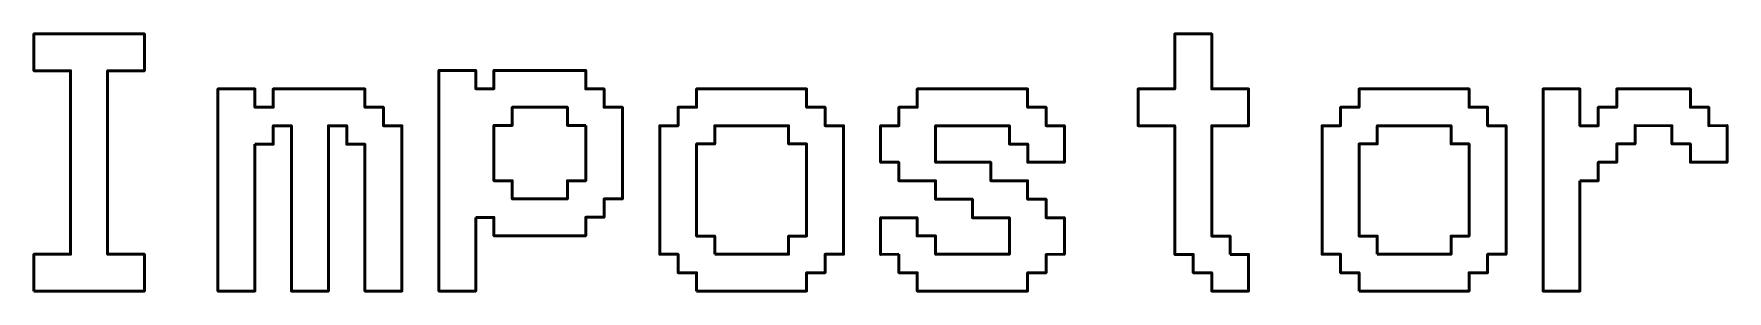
# Model space of a CAD drawing. Header units: inches. Extents: x 0.84 to 5.12, y 2.81 to 3.46.
import ezdxf

# ---------------------------------------------------------------- set-up
doc = ezdxf.new("R2010")
doc.units = ezdxf.units.IN
doc.header["$MEASUREMENT"] = 0
doc.layers.add('Layer 1', color=7, linetype='Continuous')

msp = doc.modelspace()

# ---------------------------------------------------------------- linework, layer by layer
at = {"layer": 'Layer 1', "color": 12, "lineweight": 53}
for points, knots in [([(0.8372, 2.8134), (0.8372, 2.8134), (0.8372, 2.9069), (0.8372, 2.9069), (0.8372, 2.9069), (0.8372, 2.9069), (0.9303, 2.9069), (0.9303, 2.9069), (0.9303, 2.9069), (0.9303, 2.9069), (0.9303, 3.3714), (0.9303, 3.3714), (0.9303, 3.3714), (0.9303, 3.3714), (0.8372, 3.3714), (0.8372, 3.3714), (0.8372, 3.3714), (0.8372, 3.3714), (0.8372, 3.4649), (0.8372, 3.4649), (0.8372, 3.4649), (0.8372, 3.4649), (1.1169, 3.4649), (1.1169, 3.4649), (1.1169, 3.4649), (1.1169, 3.4649), (1.1169, 3.3714), (1.1169, 3.3714), (1.1169, 3.3714), (1.1169, 3.3714), (1.0238, 3.3714), (1.0238, 3.3714), (1.0238, 3.3714), (1.0238, 3.3714), (1.0238, 2.9069), (1.0238, 2.9069), (1.0238, 2.9069), (1.0238, 2.9069), (1.1169, 2.9069), (1.1169, 2.9069), (1.1169, 2.9069), (1.1169, 2.9069), (1.1169, 2.8134), (1.1169, 2.8134), (1.1169, 2.8134), (1.1169, 2.8134), (0.8372, 2.8134), (0.8372, 2.8134)], [0, 0, 0, 0, 0.076923, 0.076923, 0.076923, 0.076923, 0.153846, 0.153846, 0.153846, 0.153846, 0.230769, 0.230769, 0.230769, 0.230769, 0.307692, 0.307692, 0.307692, 0.307692, 0.384615, 0.384615, 0.384615, 0.384615, 0.461538, 0.461538, 0.461538, 0.461538, 0.538462, 0.538462, 0.538462, 0.538462, 0.615385, 0.615385, 0.615385, 0.615385, 0.692308, 0.692308, 0.692308, 0.692308, 0.769231, 0.769231, 0.769231, 0.769231, 0.846154, 0.846154, 0.846154, 0.846154, 1, 1, 1, 1]), ([(3.865, 2.9064), (3.865, 2.9064), (3.9115, 2.9064), (3.9115, 2.9064), (3.9115, 2.9064), (3.9115, 2.9064), (3.9115, 2.8134), (3.9115, 2.8134), (3.9115, 2.8134), (3.9115, 2.8134), (3.8184, 2.8134), (3.8184, 2.8134), (3.8184, 2.8134), (3.8184, 2.8134), (3.8184, 2.86), (3.8184, 2.86), (3.8184, 2.86), (3.8184, 2.86), (3.7716, 2.86), (3.7716, 2.86), (3.7716, 2.86), (3.7716, 2.86), (3.7716, 2.9064), (3.7716, 2.9064), (3.7716, 2.9064), (3.7716, 2.9064), (3.7249, 2.9064), (3.7249, 2.9064), (3.7249, 2.9064), (3.7249, 2.9064), (3.7249, 3.2321), (3.7249, 3.2321), (3.7249, 3.2321), (3.7249, 3.2321), (3.6318, 3.2321), (3.6318, 3.2321), (3.6318, 3.2321), (3.6318, 3.2321), (3.6318, 3.3256), (3.6318, 3.3256), (3.6318, 3.3256), (3.6318, 3.3256), (3.7249, 3.3256), (3.7249, 3.3256), (3.7249, 3.3256), (3.7249, 3.3256), (3.7249, 3.4649), (3.7249, 3.4649), (3.7249, 3.4649), (3.7249, 3.4649), (3.8184, 3.4649), (3.8184, 3.4649), (3.8184, 3.4649), (3.8184, 3.4649), (3.8184, 3.3256), (3.8184, 3.3256), (3.8184, 3.3256), (3.8184, 3.3256), (3.9115, 3.3256), (3.9115, 3.3256), (3.9115, 3.3256), (3.9115, 3.3256), (3.9115, 3.2321), (3.9115, 3.2321), (3.9115, 3.2321), (3.9115, 3.2321), (3.8184, 3.2321), (3.8184, 3.2321), (3.8184, 3.2321), (3.8184, 3.2321), (3.8184, 2.953), (3.8184, 2.953), (3.8184, 2.953), (3.8184, 2.953), (3.865, 2.953), (3.865, 2.953), (3.865, 2.953), (3.865, 2.953), (3.865, 2.9064), (3.865, 2.9064)], [0, 0, 0, 0, 0.047619, 0.047619, 0.047619, 0.047619, 0.095238, 0.095238, 0.095238, 0.095238, 0.142857, 0.142857, 0.142857, 0.142857, 0.190476, 0.190476, 0.190476, 0.190476, 0.238095, 0.238095, 0.238095, 0.238095, 0.285714, 0.285714, 0.285714, 0.285714, 0.333333, 0.333333, 0.333333, 0.333333, 0.380952, 0.380952, 0.380952, 0.380952, 0.428571, 0.428571, 0.428571, 0.428571, 0.47619, 0.47619, 0.47619, 0.47619, 0.52381, 0.52381, 0.52381, 0.52381, 0.571429, 0.571429, 0.571429, 0.571429, 0.619048, 0.619048, 0.619048, 0.619048, 0.666667, 0.666667, 0.666667, 0.666667, 0.714286, 0.714286, 0.714286, 0.714286, 0.761905, 0.761905, 0.761905, 0.761905, 0.809524, 0.809524, 0.809524, 0.809524, 0.857143, 0.857143, 0.857143, 0.857143, 0.904762, 0.904762, 0.904762, 0.904762, 1, 1, 1, 1]), ([(1.9556, 3.0002), (1.9556, 3.0002), (1.9556, 2.8134), (1.9556, 2.8134), (1.9556, 2.8134), (1.9556, 2.8134), (1.8622, 2.8134), (1.8622, 2.8134), (1.8622, 2.8134), (1.8622, 2.8134), (1.8622, 3.3723), (1.8622, 3.3723), (1.8622, 3.3723), (1.8622, 3.3723), (1.9556, 3.3723), (1.9556, 3.3723), (1.9556, 3.3723), (1.9556, 3.3723), (1.9556, 3.3258), (1.9556, 3.3258), (1.9556, 3.3258), (1.9556, 3.3258), (2.0014, 3.3258), (2.0014, 3.3258), (2.0014, 3.3258), (2.0014, 3.3258), (2.0014, 3.3723), (2.0014, 3.3723), (2.0014, 3.3723), (2.0014, 3.3723), (2.2341, 3.3723), (2.2341, 3.3723), (2.2341, 3.3723), (2.2341, 3.3723), (2.2341, 3.3256), (2.2341, 3.3256), (2.2341, 3.3256), (2.2341, 3.3256), (2.2804, 3.3256), (2.2804, 3.3256), (2.2804, 3.3256), (2.2804, 3.3256), (2.2804, 3.2789), (2.2804, 3.2789), (2.2804, 3.2789), (2.2804, 3.2789), (2.3267, 3.2789), (2.3267, 3.2789), (2.3267, 3.2789), (2.3267, 3.2789), (2.3267, 3.0471), (2.3267, 3.0471), (2.3267, 3.0471), (2.3267, 3.0471), (2.2804, 3.0471), (2.2804, 3.0471), (2.2804, 3.0471), (2.2804, 3.0471), (2.2804, 3.0004), (2.2804, 3.0004), (2.2804, 3.0004), (2.2804, 3.0004), (2.2341, 3.0004), (2.2341, 3.0004), (2.2341, 3.0004), (2.2341, 3.0004), (2.2341, 2.9536), (2.2341, 2.9536), (2.2341, 2.9536), (2.2341, 2.9536), (2.0014, 2.9536), (2.0014, 2.9536), (2.0014, 2.9536), (2.0014, 2.9536), (2.0014, 3.0002), (2.0014, 3.0002), (2.0014, 3.0002), (2.0014, 3.0002), (1.9556, 3.0002), (1.9556, 3.0002)], [0, 0, 0, 0, 0.047619, 0.047619, 0.047619, 0.047619, 0.095238, 0.095238, 0.095238, 0.095238, 0.142857, 0.142857, 0.142857, 0.142857, 0.190476, 0.190476, 0.190476, 0.190476, 0.238095, 0.238095, 0.238095, 0.238095, 0.285714, 0.285714, 0.285714, 0.285714, 0.333333, 0.333333, 0.333333, 0.333333, 0.380952, 0.380952, 0.380952, 0.380952, 0.428571, 0.428571, 0.428571, 0.428571, 0.47619, 0.47619, 0.47619, 0.47619, 0.52381, 0.52381, 0.52381, 0.52381, 0.571429, 0.571429, 0.571429, 0.571429, 0.619048, 0.619048, 0.619048, 0.619048, 0.666667, 0.666667, 0.666667, 0.666667, 0.714286, 0.714286, 0.714286, 0.714286, 0.761905, 0.761905, 0.761905, 0.761905, 0.809524, 0.809524, 0.809524, 0.809524, 0.857143, 0.857143, 0.857143, 0.857143, 0.904762, 0.904762, 0.904762, 0.904762, 1, 1, 1, 1]), ([(1.3967, 3.1854), (1.3967, 3.1854), (1.3967, 2.8134), (1.3967, 2.8134), (1.3967, 2.8134), (1.3967, 2.8134), (1.3032, 2.8134), (1.3032, 2.8134), (1.3032, 2.8134), (1.3032, 2.8134), (1.3032, 3.3256), (1.3032, 3.3256), (1.3032, 3.3256), (1.3032, 3.3256), (1.3967, 3.3256), (1.3967, 3.3256), (1.3967, 3.3256), (1.3967, 3.3256), (1.3967, 3.2789), (1.3967, 3.2789), (1.3967, 3.2789), (1.3967, 3.2789), (1.4431, 3.2789), (1.4431, 3.2789), (1.4431, 3.2789), (1.4431, 3.2789), (1.4431, 3.3256), (1.4431, 3.3256), (1.4431, 3.3256), (1.4431, 3.3256), (1.6752, 3.3256), (1.6752, 3.3256), (1.6752, 3.3256), (1.6752, 3.3256), (1.6752, 3.2789), (1.6752, 3.2789), (1.6752, 3.2789), (1.6752, 3.2789), (1.722, 3.2789), (1.722, 3.2789), (1.722, 3.2789), (1.722, 3.2789), (1.722, 3.2321), (1.722, 3.2321), (1.722, 3.2321), (1.722, 3.2321), (1.7687, 3.2321), (1.7687, 3.2321), (1.7687, 3.2321), (1.7687, 3.2321), (1.7687, 2.8134), (1.7687, 2.8134), (1.7687, 2.8134), (1.7687, 2.8134), (1.6752, 2.8134), (1.6752, 2.8134), (1.6752, 2.8134), (1.6752, 2.8134), (1.6752, 3.1854), (1.6752, 3.1854), (1.6752, 3.1854), (1.6752, 3.1854), (1.629, 3.1854), (1.629, 3.1854), (1.629, 3.1854), (1.629, 3.1854), (1.629, 3.2321), (1.629, 3.2321), (1.629, 3.2321), (1.629, 3.2321), (1.5827, 3.2321), (1.5827, 3.2321), (1.5827, 3.2321), (1.5827, 3.2321), (1.5827, 2.8134), (1.5827, 2.8134), (1.5827, 2.8134), (1.5827, 2.8134), (1.4892, 2.8134), (1.4892, 2.8134), (1.4892, 2.8134), (1.4892, 2.8134), (1.4892, 3.2321), (1.4892, 3.2321), (1.4892, 3.2321), (1.4892, 3.2321), (1.443, 3.2321), (1.443, 3.2321), (1.443, 3.2321), (1.443, 3.2321), (1.443, 3.1854), (1.443, 3.1854), (1.443, 3.1854), (1.443, 3.1854), (1.3967, 3.1854), (1.3967, 3.1854)], [0, 0, 0, 0, 0.04, 0.04, 0.04, 0.04, 0.08, 0.08, 0.08, 0.08, 0.12, 0.12, 0.12, 0.12, 0.16, 0.16, 0.16, 0.16, 0.2, 0.2, 0.2, 0.2, 0.24, 0.24, 0.24, 0.24, 0.28, 0.28, 0.28, 0.28, 0.32, 0.32, 0.32, 0.32, 0.36, 0.36, 0.36, 0.36, 0.4, 0.4, 0.4, 0.4, 0.44, 0.44, 0.44, 0.44, 0.48, 0.48, 0.48, 0.48, 0.52, 0.52, 0.52, 0.52, 0.56, 0.56, 0.56, 0.56, 0.6, 0.6, 0.6, 0.6, 0.64, 0.64, 0.64, 0.64, 0.68, 0.68, 0.68, 0.68, 0.72, 0.72, 0.72, 0.72, 0.76, 0.76, 0.76, 0.76, 0.8, 0.8, 0.8, 0.8, 0.84, 0.84, 0.84, 0.84, 0.88, 0.88, 0.88, 0.88, 0.92, 0.92, 0.92, 0.92, 1, 1, 1, 1]), ([(2.5146, 2.8134), (2.5146, 2.8134), (2.5146, 2.8602), (2.5146, 2.8602), (2.5146, 2.8602), (2.5146, 2.8602), (2.4678, 2.8602), (2.4678, 2.8602), (2.4678, 2.8602), (2.4678, 2.8602), (2.4678, 2.9069), (2.4678, 2.9069), (2.4678, 2.9069), (2.4678, 2.9069), (2.4211, 2.9069), (2.4211, 2.9069), (2.4211, 2.9069), (2.4211, 2.9069), (2.4211, 3.2321), (2.4211, 3.2321), (2.4211, 3.2321), (2.4211, 3.2321), (2.4678, 3.2321), (2.4678, 3.2321), (2.4678, 3.2321), (2.4678, 3.2321), (2.4678, 3.2789), (2.4678, 3.2789), (2.4678, 3.2789), (2.4678, 3.2789), (2.5146, 3.2789), (2.5146, 3.2789), (2.5146, 3.2789), (2.5146, 3.2789), (2.5146, 3.3256), (2.5146, 3.3256), (2.5146, 3.3256), (2.5146, 3.3256), (2.7931, 3.3256), (2.7931, 3.3256), (2.7931, 3.3256), (2.7931, 3.3256), (2.7931, 3.2789), (2.7931, 3.2789), (2.7931, 3.2789), (2.7931, 3.2789), (2.8398, 3.2789), (2.8398, 3.2789), (2.8398, 3.2789), (2.8398, 3.2789), (2.8398, 3.2321), (2.8398, 3.2321), (2.8398, 3.2321), (2.8398, 3.2321), (2.8865, 3.2321), (2.8865, 3.2321), (2.8865, 3.2321), (2.8865, 3.2321), (2.8865, 2.9069), (2.8865, 2.9069), (2.8865, 2.9069), (2.8865, 2.9069), (2.8398, 2.9069), (2.8398, 2.9069), (2.8398, 2.9069), (2.8398, 2.9069), (2.8398, 2.8602), (2.8398, 2.8602), (2.8398, 2.8602), (2.8398, 2.8602), (2.7931, 2.8602), (2.7931, 2.8602), (2.7931, 2.8602), (2.7931, 2.8602), (2.7931, 2.8134), (2.7931, 2.8134), (2.7931, 2.8134), (2.7931, 2.8134), (2.5146, 2.8134), (2.5146, 2.8134)], [0, 0, 0, 0, 0.047619, 0.047619, 0.047619, 0.047619, 0.095238, 0.095238, 0.095238, 0.095238, 0.142857, 0.142857, 0.142857, 0.142857, 0.190476, 0.190476, 0.190476, 0.190476, 0.238095, 0.238095, 0.238095, 0.238095, 0.285714, 0.285714, 0.285714, 0.285714, 0.333333, 0.333333, 0.333333, 0.333333, 0.380952, 0.380952, 0.380952, 0.380952, 0.428571, 0.428571, 0.428571, 0.428571, 0.47619, 0.47619, 0.47619, 0.47619, 0.52381, 0.52381, 0.52381, 0.52381, 0.571429, 0.571429, 0.571429, 0.571429, 0.619048, 0.619048, 0.619048, 0.619048, 0.666667, 0.666667, 0.666667, 0.666667, 0.714286, 0.714286, 0.714286, 0.714286, 0.761905, 0.761905, 0.761905, 0.761905, 0.809524, 0.809524, 0.809524, 0.809524, 0.857143, 0.857143, 0.857143, 0.857143, 0.904762, 0.904762, 0.904762, 0.904762, 1, 1, 1, 1]), ([(3.0266, 2.9069), (3.0266, 2.9069), (2.98, 2.9059), (2.98, 2.9059), (2.98, 2.9059), (2.98, 2.9059), (2.98, 2.9994), (2.98, 2.9994), (2.98, 2.9994), (2.98, 2.9994), (3.0728, 2.9994), (3.0728, 2.9994), (3.0728, 2.9994), (3.0728, 2.9994), (3.0728, 2.9532), (3.0728, 2.9532), (3.0728, 2.9532), (3.0728, 2.9532), (3.1193, 2.9532), (3.1193, 2.9532), (3.1193, 2.9532), (3.1193, 2.9532), (3.1193, 2.9069), (3.1193, 2.9069), (3.1193, 2.9069), (3.1193, 2.9069), (3.3062, 2.9069), (3.3062, 2.9069), (3.3062, 2.9069), (3.3062, 2.9069), (3.3062, 2.9994), (3.3062, 2.9994), (3.3062, 2.9994), (3.3062, 2.9994), (3.2127, 2.9994), (3.2127, 2.9994), (3.2127, 2.9994), (3.2127, 2.9994), (3.2127, 3.0461), (3.2127, 3.0461), (3.2127, 3.0461), (3.2127, 3.0461), (3.1193, 3.0461), (3.1193, 3.0461), (3.1193, 3.0461), (3.1193, 3.0461), (3.1193, 3.0929), (3.1193, 3.0929), (3.1193, 3.0929), (3.1193, 3.0929), (3.0264, 3.0929), (3.0264, 3.0929), (3.0264, 3.0929), (3.0264, 3.0929), (3.0264, 3.1396), (3.0264, 3.1396), (3.0264, 3.1396), (3.0264, 3.1396), (2.98, 3.1396), (2.98, 3.1396), (2.98, 3.1396), (2.98, 3.1396), (2.98, 3.2321), (2.98, 3.2321), (2.98, 3.2321), (2.98, 3.2321), (3.0266, 3.2321), (3.0266, 3.2321), (3.0266, 3.2321), (3.0266, 3.2321), (3.0266, 3.2789), (3.0266, 3.2789), (3.0266, 3.2789), (3.0266, 3.2789), (3.0732, 3.2789), (3.0732, 3.2789), (3.0732, 3.2789), (3.0732, 3.2789), (3.0732, 3.3256), (3.0732, 3.3256), (3.0732, 3.3256), (3.0732, 3.3256), (3.3523, 3.3256), (3.3523, 3.3256), (3.3523, 3.3256), (3.3523, 3.3256), (3.3523, 3.2789), (3.3523, 3.2789), (3.3523, 3.2789), (3.3523, 3.2789), (3.3989, 3.279), (3.3989, 3.279), (3.3989, 3.279), (3.3989, 3.279), (3.3989, 3.2321), (3.3989, 3.2321), (3.3989, 3.2321), (3.3989, 3.2321), (3.4454, 3.2321), (3.4454, 3.2321), (3.4454, 3.2321), (3.4454, 3.2321), (3.4454, 3.1396), (3.4454, 3.1396), (3.4454, 3.1396), (3.4454, 3.1396), (3.3526, 3.1396), (3.3526, 3.1396), (3.3526, 3.1396), (3.3526, 3.1396), (3.3526, 3.1859), (3.3526, 3.1859), (3.3526, 3.1859), (3.3526, 3.1859), (3.3062, 3.1859), (3.3062, 3.1859), (3.3062, 3.1859), (3.3062, 3.1859), (3.3062, 3.2321), (3.3062, 3.2321), (3.3062, 3.2321), (3.3062, 3.2321), (3.1193, 3.2321), (3.1193, 3.2321), (3.1193, 3.2321), (3.1193, 3.2321), (3.1193, 3.1396), (3.1193, 3.1396), (3.1193, 3.1396), (3.1193, 3.1396), (3.259, 3.1396), (3.259, 3.1396), (3.259, 3.1396), (3.259, 3.1396), (3.259, 3.0929), (3.259, 3.0929), (3.259, 3.0929), (3.259, 3.0929), (3.3523, 3.0929), (3.3523, 3.0929), (3.3523, 3.0929), (3.3523, 3.0929), (3.3523, 3.0461), (3.3523, 3.0461), (3.3523, 3.0461), (3.3523, 3.0461), (3.3989, 3.0461), (3.3989, 3.0461), (3.3989, 3.0461), (3.3989, 3.0461), (3.3989, 2.9994), (3.3989, 2.9994), (3.3989, 2.9994), (3.3989, 2.9994), (3.4454, 2.9994), (3.4454, 2.9994), (3.4454, 2.9994), (3.4454, 2.9994), (3.4454, 2.9069), (3.4454, 2.9069), (3.4454, 2.9069), (3.4454, 2.9069), (3.3989, 2.9059), (3.3989, 2.9059), (3.3989, 2.9059), (3.3989, 2.9059), (3.3989, 2.8602), (3.3989, 2.8602), (3.3989, 2.8602), (3.3989, 2.8602), (3.3523, 2.8602), (3.3523, 2.8602), (3.3523, 2.8602), (3.3523, 2.8602), (3.3523, 2.8134), (3.3523, 2.8134), (3.3523, 2.8134), (3.3523, 2.8134), (3.0732, 2.8134), (3.0732, 2.8134), (3.0732, 2.8134), (3.0732, 2.8134), (3.0732, 2.8602), (3.0732, 2.8602), (3.0732, 2.8602), (3.0732, 2.8602), (3.0266, 2.8602), (3.0266, 2.8602), (3.0266, 2.8602), (3.0266, 2.8602), (3.0266, 2.9069), (3.0266, 2.9069)], [0, 0, 0, 0, 0.020408, 0.020408, 0.020408, 0.020408, 0.040816, 0.040816, 0.040816, 0.040816, 0.061224, 0.061224, 0.061224, 0.061224, 0.081633, 0.081633, 0.081633, 0.081633, 0.102041, 0.102041, 0.102041, 0.102041, 0.122449, 0.122449, 0.122449, 0.122449, 0.142857, 0.142857, 0.142857, 0.142857, 0.163265, 0.163265, 0.163265, 0.163265, 0.183673, 0.183673, 0.183673, 0.183673, 0.204082, 0.204082, 0.204082, 0.204082, 0.22449, 0.22449, 0.22449, 0.22449, 0.244898, 0.244898, 0.244898, 0.244898, 0.265306, 0.265306, 0.265306, 0.265306, 0.285714, 0.285714, 0.285714, 0.285714, 0.306122, 0.306122, 0.306122, 0.306122, 0.326531, 0.326531, 0.326531, 0.326531, 0.346939, 0.346939, 0.346939, 0.346939, 0.367347, 0.367347, 0.367347, 0.367347, 0.387755, 0.387755, 0.387755, 0.387755, 0.408163, 0.408163, 0.408163, 0.408163, 0.428571, 0.428571, 0.428571, 0.428571, 0.44898, 0.44898, 0.44898, 0.44898, 0.469388, 0.469388, 0.469388, 0.469388, 0.489796, 0.489796, 0.489796, 0.489796, 0.510204, 0.510204, 0.510204, 0.510204, 0.530612, 0.530612, 0.530612, 0.530612, 0.55102, 0.55102, 0.55102, 0.55102, 0.571429, 0.571429, 0.571429, 0.571429, 0.591837, 0.591837, 0.591837, 0.591837, 0.612245, 0.612245, 0.612245, 0.612245, 0.632653, 0.632653, 0.632653, 0.632653, 0.653061, 0.653061, 0.653061, 0.653061, 0.673469, 0.673469, 0.673469, 0.673469, 0.693878, 0.693878, 0.693878, 0.693878, 0.714286, 0.714286, 0.714286, 0.714286, 0.734694, 0.734694, 0.734694, 0.734694, 0.755102, 0.755102, 0.755102, 0.755102, 0.77551, 0.77551, 0.77551, 0.77551, 0.795918, 0.795918, 0.795918, 0.795918, 0.816327, 0.816327, 0.816327, 0.816327, 0.836735, 0.836735, 0.836735, 0.836735, 0.857143, 0.857143, 0.857143, 0.857143, 0.877551, 0.877551, 0.877551, 0.877551, 0.897959, 0.897959, 0.897959, 0.897959, 0.918367, 0.918367, 0.918367, 0.918367, 0.938776, 0.938776, 0.938776, 0.938776, 0.959184, 0.959184, 0.959184, 0.959184, 1, 1, 1, 1]), ([(4.1913, 2.8134), (4.1913, 2.8134), (4.1913, 2.8602), (4.1913, 2.8602), (4.1913, 2.8602), (4.1913, 2.8602), (4.1446, 2.8602), (4.1446, 2.8602), (4.1446, 2.8602), (4.1446, 2.8602), (4.1446, 2.9069), (4.1446, 2.9069), (4.1446, 2.9069), (4.1446, 2.9069), (4.0978, 2.9069), (4.0978, 2.9069), (4.0978, 2.9069), (4.0978, 2.9069), (4.0978, 3.2321), (4.0978, 3.2321), (4.0978, 3.2321), (4.0978, 3.2321), (4.1446, 3.2321), (4.1446, 3.2321), (4.1446, 3.2321), (4.1446, 3.2321), (4.1446, 3.2789), (4.1446, 3.2789), (4.1446, 3.2789), (4.1446, 3.2789), (4.1913, 3.2789), (4.1913, 3.2789), (4.1913, 3.2789), (4.1913, 3.2789), (4.1913, 3.3256), (4.1913, 3.3256), (4.1913, 3.3256), (4.1913, 3.3256), (4.4698, 3.3256), (4.4698, 3.3256), (4.4698, 3.3256), (4.4698, 3.3256), (4.4698, 3.2789), (4.4698, 3.2789), (4.4698, 3.2789), (4.4698, 3.2789), (4.5166, 3.2789), (4.5166, 3.2789), (4.5166, 3.2789), (4.5166, 3.2789), (4.5166, 3.2321), (4.5166, 3.2321), (4.5166, 3.2321), (4.5166, 3.2321), (4.5633, 3.2321), (4.5633, 3.2321), (4.5633, 3.2321), (4.5633, 3.2321), (4.5633, 2.9069), (4.5633, 2.9069), (4.5633, 2.9069), (4.5633, 2.9069), (4.5166, 2.9069), (4.5166, 2.9069), (4.5166, 2.9069), (4.5166, 2.9069), (4.5166, 2.8602), (4.5166, 2.8602), (4.5166, 2.8602), (4.5166, 2.8602), (4.4698, 2.8602), (4.4698, 2.8602), (4.4698, 2.8602), (4.4698, 2.8602), (4.4698, 2.8134), (4.4698, 2.8134), (4.4698, 2.8134), (4.4698, 2.8134), (4.1913, 2.8134), (4.1913, 2.8134)], [0, 0, 0, 0, 0.047619, 0.047619, 0.047619, 0.047619, 0.095238, 0.095238, 0.095238, 0.095238, 0.142857, 0.142857, 0.142857, 0.142857, 0.190476, 0.190476, 0.190476, 0.190476, 0.238095, 0.238095, 0.238095, 0.238095, 0.285714, 0.285714, 0.285714, 0.285714, 0.333333, 0.333333, 0.333333, 0.333333, 0.380952, 0.380952, 0.380952, 0.380952, 0.428571, 0.428571, 0.428571, 0.428571, 0.47619, 0.47619, 0.47619, 0.47619, 0.52381, 0.52381, 0.52381, 0.52381, 0.571429, 0.571429, 0.571429, 0.571429, 0.619048, 0.619048, 0.619048, 0.619048, 0.666667, 0.666667, 0.666667, 0.666667, 0.714286, 0.714286, 0.714286, 0.714286, 0.761905, 0.761905, 0.761905, 0.761905, 0.809524, 0.809524, 0.809524, 0.809524, 0.857143, 0.857143, 0.857143, 0.857143, 0.904762, 0.904762, 0.904762, 0.904762, 1, 1, 1, 1]), ([(4.7502, 3.093), (4.7502, 3.093), (4.7502, 2.8134), (4.7502, 2.8134), (4.7502, 2.8134), (4.7502, 2.8134), (4.6568, 2.8134), (4.6568, 2.8134), (4.6568, 2.8134), (4.6568, 2.8134), (4.6568, 3.3256), (4.6568, 3.3256), (4.6568, 3.3256), (4.6568, 3.3256), (4.7502, 3.3256), (4.7502, 3.3256), (4.7502, 3.3256), (4.7502, 3.3256), (4.7502, 3.2321), (4.7502, 3.2321), (4.7502, 3.2321), (4.7502, 3.2321), (4.7968, 3.2321), (4.7968, 3.2321), (4.7968, 3.2321), (4.7968, 3.2321), (4.7968, 3.2789), (4.7968, 3.2789), (4.7968, 3.2789), (4.7968, 3.2789), (4.8434, 3.2789), (4.8434, 3.2789), (4.8434, 3.2789), (4.8434, 3.2789), (4.8434, 3.3256), (4.8434, 3.3256), (4.8434, 3.3256), (4.8434, 3.3256), (5.0297, 3.3256), (5.0297, 3.3256), (5.0297, 3.3256), (5.0297, 3.3256), (5.0297, 3.2789), (5.0297, 3.2789), (5.0297, 3.2789), (5.0297, 3.2789), (5.0763, 3.2789), (5.0763, 3.2789), (5.0763, 3.2789), (5.0763, 3.2789), (5.0763, 3.2321), (5.0763, 3.2321), (5.0763, 3.2321), (5.0763, 3.2321), (5.1228, 3.2331), (5.1228, 3.2331), (5.1228, 3.2331), (5.1228, 3.2331), (5.1228, 3.1396), (5.1228, 3.1396), (5.1228, 3.1396), (5.1228, 3.1396), (5.0297, 3.1396), (5.0297, 3.1396), (5.0297, 3.1396), (5.0297, 3.1396), (5.0297, 3.1864), (5.0297, 3.1864), (5.0297, 3.1864), (5.0297, 3.1864), (4.9831, 3.1864), (4.9831, 3.1864), (4.9831, 3.1864), (4.9831, 3.1864), (4.9831, 3.2321), (4.9831, 3.2321), (4.9831, 3.2321), (4.9831, 3.2321), (4.89, 3.2331), (4.89, 3.2331), (4.89, 3.2331), (4.89, 3.2331), (4.89, 3.1864), (4.89, 3.1864), (4.89, 3.1864), (4.89, 3.1864), (4.8434, 3.1864), (4.8434, 3.1864), (4.8434, 3.1864), (4.8434, 3.1864), (4.8434, 3.1396), (4.8434, 3.1396), (4.8434, 3.1396), (4.8434, 3.1396), (4.7968, 3.1396), (4.7968, 3.1396), (4.7968, 3.1396), (4.7968, 3.1396), (4.7968, 3.093), (4.7968, 3.093), (4.7968, 3.093), (4.7968, 3.093), (4.7502, 3.093), (4.7502, 3.093)], [0, 0, 0, 0, 0.037037, 0.037037, 0.037037, 0.037037, 0.074074, 0.074074, 0.074074, 0.074074, 0.111111, 0.111111, 0.111111, 0.111111, 0.148148, 0.148148, 0.148148, 0.148148, 0.185185, 0.185185, 0.185185, 0.185185, 0.222222, 0.222222, 0.222222, 0.222222, 0.259259, 0.259259, 0.259259, 0.259259, 0.296296, 0.296296, 0.296296, 0.296296, 0.333333, 0.333333, 0.333333, 0.333333, 0.37037, 0.37037, 0.37037, 0.37037, 0.407407, 0.407407, 0.407407, 0.407407, 0.444444, 0.444444, 0.444444, 0.444444, 0.481481, 0.481481, 0.481481, 0.481481, 0.518519, 0.518519, 0.518519, 0.518519, 0.555556, 0.555556, 0.555556, 0.555556, 0.592593, 0.592593, 0.592593, 0.592593, 0.62963, 0.62963, 0.62963, 0.62963, 0.666667, 0.666667, 0.666667, 0.666667, 0.703704, 0.703704, 0.703704, 0.703704, 0.740741, 0.740741, 0.740741, 0.740741, 0.777778, 0.777778, 0.777778, 0.777778, 0.814815, 0.814815, 0.814815, 0.814815, 0.851852, 0.851852, 0.851852, 0.851852, 0.888889, 0.888889, 0.888889, 0.888889, 0.925926, 0.925926, 0.925926, 0.925926, 1, 1, 1, 1]), ([(2.2341, 3.2331), (2.2341, 3.2331), (2.1874, 3.2331), (2.1874, 3.2331), (2.1874, 3.2331), (2.1874, 3.2331), (2.1874, 3.2789), (2.1874, 3.2789), (2.1874, 3.2789), (2.1874, 3.2789), (2.0481, 3.2789), (2.0481, 3.2789), (2.0481, 3.2789), (2.0481, 3.2789), (2.0481, 3.2331), (2.0481, 3.2331), (2.0481, 3.2331), (2.0481, 3.2331), (2.0014, 3.2331), (2.0014, 3.2331), (2.0014, 3.2331), (2.0014, 3.2331), (2.0014, 3.0929), (2.0014, 3.0929), (2.0014, 3.0929), (2.0014, 3.0929), (2.0481, 3.0929), (2.0481, 3.0929), (2.0481, 3.0929), (2.0481, 3.0929), (2.0481, 3.0471), (2.0481, 3.0471), (2.0481, 3.0471), (2.0481, 3.0471), (2.1874, 3.0471), (2.1874, 3.0471), (2.1874, 3.0471), (2.1874, 3.0471), (2.1874, 3.0929), (2.1874, 3.0929), (2.1874, 3.0929), (2.1874, 3.0929), (2.2341, 3.0929), (2.2341, 3.0929), (2.2341, 3.0929), (2.2341, 3.0929), (2.2341, 3.2331), (2.2341, 3.2331)], [0, 0, 0, 0, 0.076923, 0.076923, 0.076923, 0.076923, 0.153846, 0.153846, 0.153846, 0.153846, 0.230769, 0.230769, 0.230769, 0.230769, 0.307692, 0.307692, 0.307692, 0.307692, 0.384615, 0.384615, 0.384615, 0.384615, 0.461538, 0.461538, 0.461538, 0.461538, 0.538462, 0.538462, 0.538462, 0.538462, 0.615385, 0.615385, 0.615385, 0.615385, 0.692308, 0.692308, 0.692308, 0.692308, 0.769231, 0.769231, 0.769231, 0.769231, 0.846154, 0.846154, 0.846154, 0.846154, 1, 1, 1, 1]), ([(2.5603, 2.9069), (2.5603, 2.9069), (2.7473, 2.9069), (2.7473, 2.9069), (2.7473, 2.9069), (2.7473, 2.9069), (2.7473, 2.9527), (2.7473, 2.9527), (2.7473, 2.9527), (2.7473, 2.9527), (2.7931, 2.9527), (2.7931, 2.9527), (2.7931, 2.9527), (2.7931, 2.9527), (2.7931, 3.1864), (2.7931, 3.1864), (2.7931, 3.1864), (2.7931, 3.1864), (2.7473, 3.1864), (2.7473, 3.1864), (2.7473, 3.1864), (2.7473, 3.1864), (2.7473, 3.2321), (2.7473, 3.2321), (2.7473, 3.2321), (2.7473, 3.2321), (2.5603, 3.2321), (2.5603, 3.2321), (2.5603, 3.2321), (2.5603, 3.2321), (2.5603, 3.1864), (2.5603, 3.1864), (2.5603, 3.1864), (2.5603, 3.1864), (2.5146, 3.1864), (2.5146, 3.1864), (2.5146, 3.1864), (2.5146, 3.1864), (2.5146, 2.9527), (2.5146, 2.9527), (2.5146, 2.9527), (2.5146, 2.9527), (2.5603, 2.9527), (2.5603, 2.9527), (2.5603, 2.9527), (2.5603, 2.9527), (2.5603, 2.9069), (2.5603, 2.9069)], [0, 0, 0, 0, 0.076923, 0.076923, 0.076923, 0.076923, 0.153846, 0.153846, 0.153846, 0.153846, 0.230769, 0.230769, 0.230769, 0.230769, 0.307692, 0.307692, 0.307692, 0.307692, 0.384615, 0.384615, 0.384615, 0.384615, 0.461538, 0.461538, 0.461538, 0.461538, 0.538462, 0.538462, 0.538462, 0.538462, 0.615385, 0.615385, 0.615385, 0.615385, 0.692308, 0.692308, 0.692308, 0.692308, 0.769231, 0.769231, 0.769231, 0.769231, 0.846154, 0.846154, 0.846154, 0.846154, 1, 1, 1, 1]), ([(4.2371, 2.9069), (4.2371, 2.9069), (4.424, 2.9069), (4.424, 2.9069), (4.424, 2.9069), (4.424, 2.9069), (4.424, 2.9527), (4.424, 2.9527), (4.424, 2.9527), (4.424, 2.9527), (4.4698, 2.9527), (4.4698, 2.9527), (4.4698, 2.9527), (4.4698, 2.9527), (4.4698, 3.1864), (4.4698, 3.1864), (4.4698, 3.1864), (4.4698, 3.1864), (4.424, 3.1864), (4.424, 3.1864), (4.424, 3.1864), (4.424, 3.1864), (4.424, 3.2321), (4.424, 3.2321), (4.424, 3.2321), (4.424, 3.2321), (4.2371, 3.2321), (4.2371, 3.2321), (4.2371, 3.2321), (4.2371, 3.2321), (4.2371, 3.1864), (4.2371, 3.1864), (4.2371, 3.1864), (4.2371, 3.1864), (4.1913, 3.1864), (4.1913, 3.1864), (4.1913, 3.1864), (4.1913, 3.1864), (4.1913, 2.9527), (4.1913, 2.9527), (4.1913, 2.9527), (4.1913, 2.9527), (4.2371, 2.9527), (4.2371, 2.9527), (4.2371, 2.9527), (4.2371, 2.9527), (4.2371, 2.9069), (4.2371, 2.9069)], [0, 0, 0, 0, 0.076923, 0.076923, 0.076923, 0.076923, 0.153846, 0.153846, 0.153846, 0.153846, 0.230769, 0.230769, 0.230769, 0.230769, 0.307692, 0.307692, 0.307692, 0.307692, 0.384615, 0.384615, 0.384615, 0.384615, 0.461538, 0.461538, 0.461538, 0.461538, 0.538462, 0.538462, 0.538462, 0.538462, 0.615385, 0.615385, 0.615385, 0.615385, 0.692308, 0.692308, 0.692308, 0.692308, 0.769231, 0.769231, 0.769231, 0.769231, 0.846154, 0.846154, 0.846154, 0.846154, 1, 1, 1, 1])]:
    msp.add_open_spline(points, degree=3, knots=knots, dxfattribs=at)

doc.saveas('drawing.dxf')
